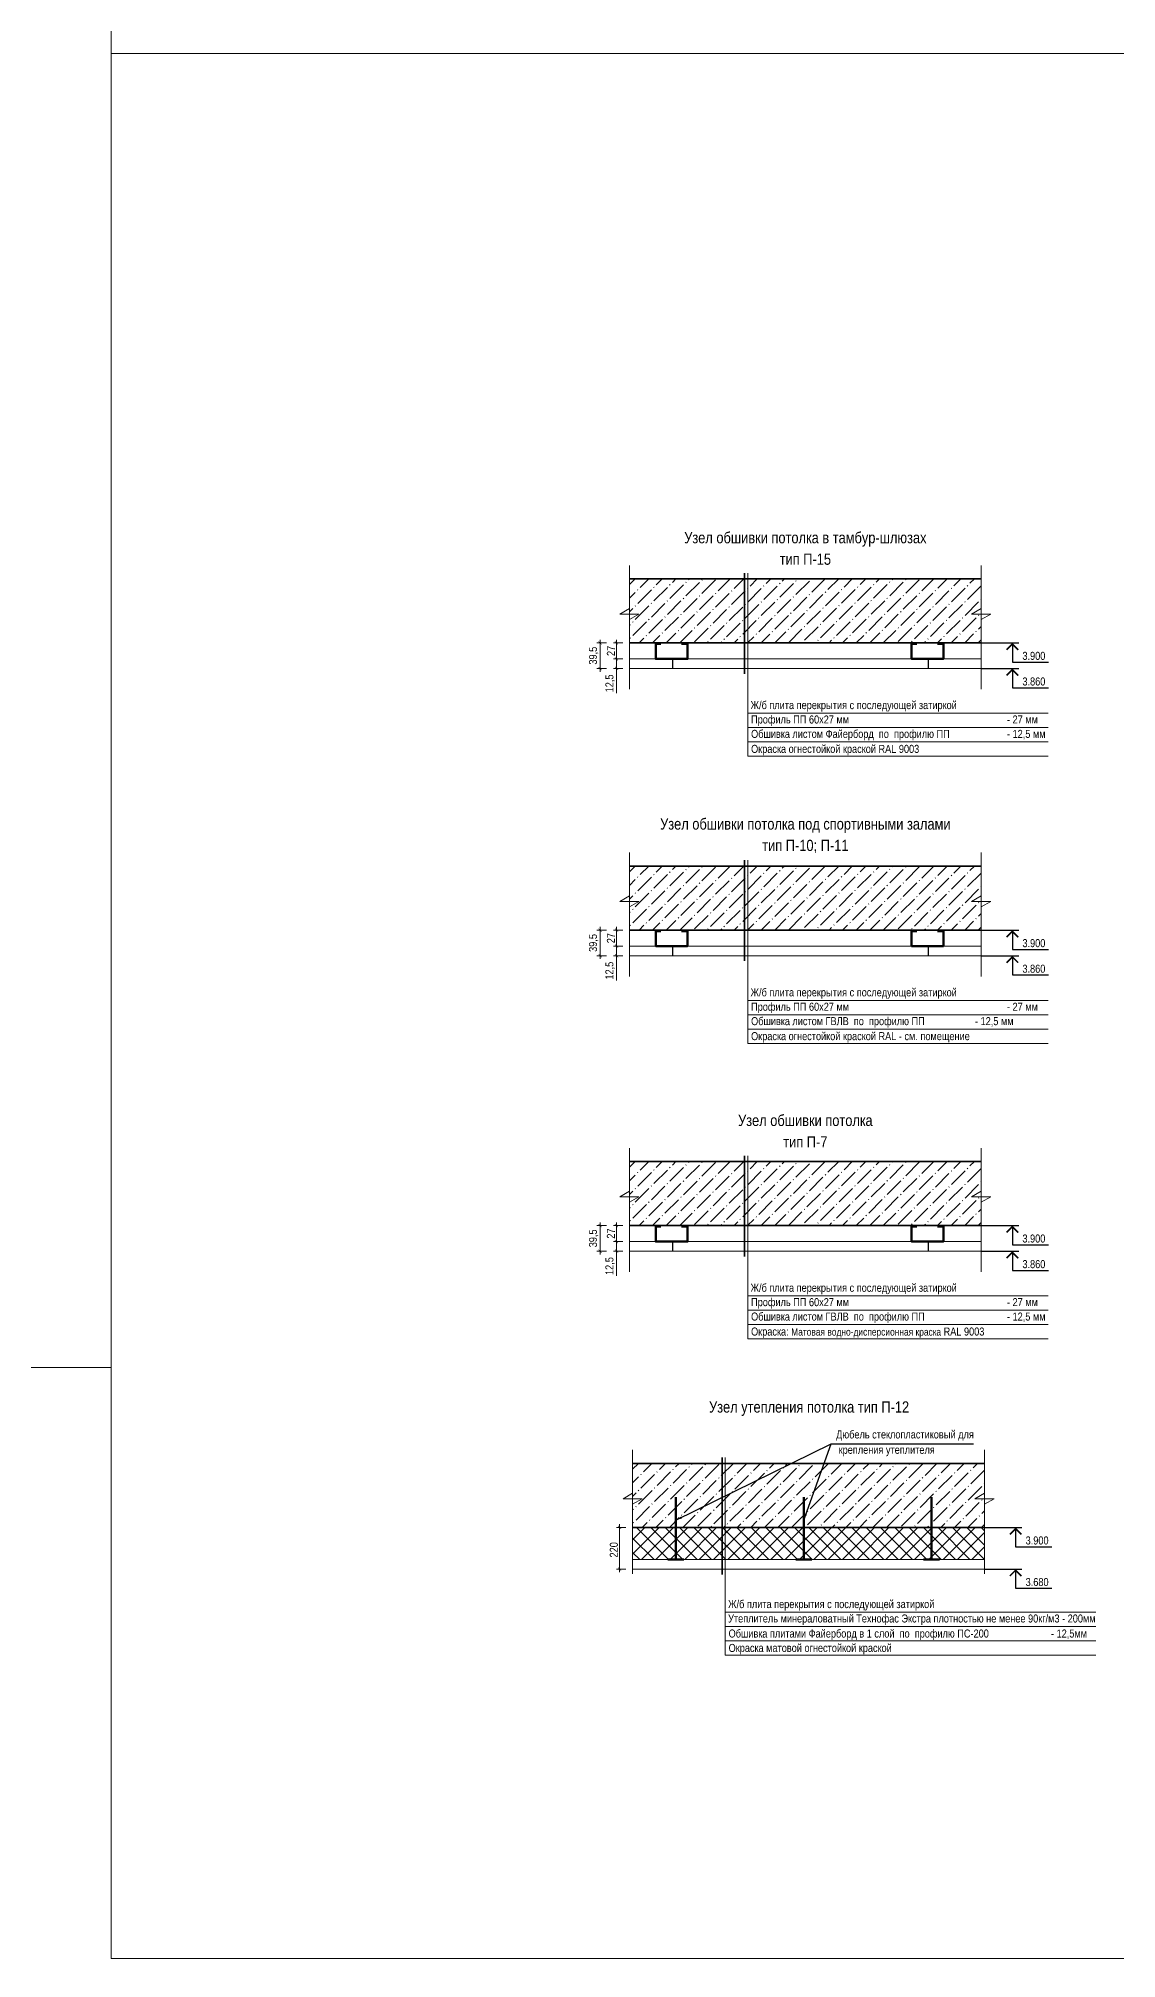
# Model space of a CAD drawing. Header units: millimetres. Extents: x -328335 to 1212475, y -208171 to 164144.
# Drawn here: x -134489 to -100776, y -205995 to -145996 of the extents above; entities that cross this region are included whole.
import ezdxf

# ---------------------------------------------------------------- set-up
doc = ezdxf.new("R2010")
doc.units = ezdxf.units.MM
doc.header["$LTSCALE"] = 0.5
doc.layers.get('Defpoints').update_dxf_attribs({"color": 140})
for name, color, linetype, lineweight in [('0.25', 1, 'Continuous', 25), ('АР_Стены ГКЛ', 1, 'Continuous', 15), ('АР_Стены ЖБ', 7, 'Continuous', 40), ('АР_Текст', 7, 'Continuous', 5), ('АР_Тонкая', 254, 'Continuous', 5), ('АР_Штриховка', 8, 'Continuous', 0), ('КМ_конструкции', 5, 'Continuous', 5), ('РД_Оси_размер', 8, 'Continuous', 0)]:
    doc.layers.add(name, color=color, linetype=linetype, lineweight=lineweight)
doc.layers.add('АР_Делит', color=120, linetype='Continuous', lineweight=0, plot=False)
doc.styles.add('style1', font='ARIALN.TTF')
doc.dimstyles.new('1-50', dxfattribs={"dimscale": 40, "dimtxt": 2.5, "dimasz": 2, "dimexe": 1.25, "dimexo": 0.625, "dimtad": 1, "dimdec": 0, "dimtxsty": 'style1', "dimblk": 'OBLIQUE', "dimcen": 2.5, "dimadec": 0, "dimazin": 1, "dimtfac": 1, "dimtdec": 0, "dimtmove": 0, "dimatfit": 3, "dimfxl": 1, "dimarcsym": 0})
doc.dimstyles.new('Dim100_ареал', dxfattribs={"dimscale": 100, "dimtxt": 2.5, "dimasz": 1, "dimexe": 1, "dimexo": 1, "dimgap": 0.5, "dimtad": 1, "dimzin": 12, "dimdsep": 46, "dimtxsty": 'style1', "dimblk": 'ARCHTICK', "dimcen": 1, "dimdle": 1, "dimaunit": 1, "dimadec": 0, "dimazin": 3, "dimtfac": 1, "dimtmove": 1, "dimatfit": 3, "dimldrblk": 'OPEN30', "dimfxl": 2, "dimfxlon": 1, "dimtolj": 1, "dimtzin": 0, "dimlwd": 5, "dimlwe": 5, "dimarcsym": 0})

# ---------------------------------------------------------------- blocks, each defined once
blk = doc.blocks.new('_ArchTick')
at = {"color": 0, "linetype": 'ByBlock', "const_width": 0.15}
blk.add_lwpolyline([(-0.5, -0.5), (0.5, 0.5)], dxfattribs=at)
blk = doc.blocks.new('*D372')
at = {"layer": 'Defpoints', "color": 0, "transparency": 16777216}
for p in [(-116010, -173860), (-116412, -174360), (-116010, -174360)]:
    blk.add_point(p, dxfattribs=at)
at = {"layer": 'РД_Оси_размер', "color": 0, "lineweight": 5, "transparency": 16777216}
for p, q in [((-116212, -173860), (-116512, -173860)), ((-116412, -173760), (-116412, -174460)), ((-116212, -174360), (-116512, -174360))]:
    blk.add_line(p, q, dxfattribs=at)
at = {"layer": 'РД_Оси_размер', "color": 0, "lineweight": 5, "transparency": 16777216, "xscale": 100, "yscale": 100, "zscale": 100}
for p, rotation in [((-116412, -173860), 90), ((-116412, -174360), 270)]:
    blk.add_blockref('_ArchTick', p, dxfattribs=dict(at, rotation=rotation))
at = {"layer": 'РД_Оси_размер', "color": 0, "transparency": 16777216, "insert": (-116588, -174110), "char_height": 250, "attachment_point": 5, "rotation": 90, "style": 'style1'}
blk.add_mtext('\\A1;27', dxfattribs=at)
blk = doc.blocks.new('_Open30')
at = {"color": 0, "linetype": 'ByBlock', "lineweight": -2}
for p, q in [((-1, 0.27), (0, 0)), ((0, 0), (-1, -0.27)), ((0, 0), (-1, 0))]:
    blk.add_line(p, q, dxfattribs=at)
blk = doc.blocks.new('*D373')
at = {"layer": 'Defpoints', "color": 0, "transparency": 16777216}
for p in [(-116010, -174360), (-116412, -174660), (-116010, -174660)]:
    blk.add_point(p, dxfattribs=at)
at = {"layer": 'РД_Оси_размер', "color": 0, "lineweight": 5, "transparency": 16777216}
for p, q in [((-116212, -174360), (-116512, -174360)), ((-116412, -174260), (-116412, -174760)), ((-116212, -174660), (-116512, -174660)), ((-116412, -175433), (-116412, -174660))]:
    blk.add_line(p, q, dxfattribs=at)
at = {"layer": 'РД_Оси_размер', "color": 0, "lineweight": 5, "transparency": 16777216, "xscale": 100, "yscale": 100, "zscale": 100}
for p, rotation in [((-116412, -174360), 90), ((-116412, -174660), 270)]:
    blk.add_blockref('_ArchTick', p, dxfattribs=dict(at, rotation=rotation))
at = {"layer": 'РД_Оси_размер', "color": 0, "transparency": 16777216, "insert": (-116612, -175126), "char_height": 250, "attachment_point": 5, "rotation": 90, "style": 'style1'}
blk.add_mtext('\\A1;12,5', dxfattribs=at)
blk = doc.blocks.new('*D374')
at = {"layer": 'Defpoints', "color": 0, "transparency": 16777216}
for p in [(-116925, -173860), (-116010, -173860), (-116010, -174660)]:
    blk.add_point(p, dxfattribs=at)
at = {"layer": 'РД_Оси_размер', "color": 0, "lineweight": 5, "transparency": 16777216}
for p, q in [((-116725, -173860), (-117025, -173860)), ((-116925, -174760), (-116925, -173760)), ((-116725, -174660), (-117025, -174660))]:
    blk.add_line(p, q, dxfattribs=at)
at = {"layer": 'РД_Оси_размер', "color": 0, "lineweight": 5, "transparency": 16777216, "xscale": 100, "yscale": 100, "zscale": 100}
for p, rotation in [((-116925, -173860), 90), ((-116925, -174660), 270)]:
    blk.add_blockref('_ArchTick', p, dxfattribs=dict(at, rotation=rotation))
at = {"layer": 'РД_Оси_размер', "color": 0, "transparency": 16777216, "insert": (-117126, -174260), "char_height": 250, "attachment_point": 5, "rotation": 90, "style": 'style1'}
blk.add_mtext('\\A1;39,5', dxfattribs=at)
blk = doc.blocks.new('*D375')
at = {"layer": 'Defpoints', "color": 0, "transparency": 16777216}
for p in [(-116412, -183590), (-116010, -183090), (-116010, -183590)]:
    blk.add_point(p, dxfattribs=at)
at = {"layer": 'РД_Оси_размер', "color": 0, "lineweight": 5, "transparency": 16777216}
for p, q in [((-116412, -182990), (-116412, -183690)), ((-116212, -183090), (-116512, -183090)), ((-116212, -183590), (-116512, -183590))]:
    blk.add_line(p, q, dxfattribs=at)
at = {"layer": 'РД_Оси_размер', "color": 0, "lineweight": 5, "transparency": 16777216, "xscale": 100, "yscale": 100, "zscale": 100}
for p, rotation in [((-116412, -183090), 90), ((-116412, -183590), 270)]:
    blk.add_blockref('_ArchTick', p, dxfattribs=dict(at, rotation=rotation))
at = {"layer": 'РД_Оси_размер', "color": 0, "transparency": 16777216, "insert": (-116588, -183340), "char_height": 250, "attachment_point": 5, "rotation": 90, "style": 'style1'}
blk.add_mtext('\\A1;27', dxfattribs=at)
blk = doc.blocks.new('*D376')
at = {"layer": 'Defpoints', "color": 0, "transparency": 16777216}
for p in [(-116010, -183590), (-116412, -183890), (-116010, -183890)]:
    blk.add_point(p, dxfattribs=at)
at = {"layer": 'РД_Оси_размер', "color": 0, "lineweight": 5, "transparency": 16777216}
for p, q in [((-116212, -183590), (-116512, -183590)), ((-116412, -183490), (-116412, -183990)), ((-116212, -183890), (-116512, -183890)), ((-116412, -184663), (-116412, -183890))]:
    blk.add_line(p, q, dxfattribs=at)
at = {"layer": 'РД_Оси_размер', "color": 0, "lineweight": 5, "transparency": 16777216, "xscale": 100, "yscale": 100, "zscale": 100}
for p, rotation in [((-116412, -183590), 90), ((-116412, -183890), 270)]:
    blk.add_blockref('_ArchTick', p, dxfattribs=dict(at, rotation=rotation))
at = {"layer": 'РД_Оси_размер', "color": 0, "transparency": 16777216, "insert": (-116612, -184356), "char_height": 250, "attachment_point": 5, "rotation": 90, "style": 'style1'}
blk.add_mtext('\\A1;12,5', dxfattribs=at)
blk = doc.blocks.new('*D377')
at = {"layer": 'Defpoints', "color": 0, "transparency": 16777216}
for p in [(-116925, -183090), (-116010, -183090), (-116010, -183890)]:
    blk.add_point(p, dxfattribs=at)
at = {"layer": 'РД_Оси_размер', "color": 0, "lineweight": 5, "transparency": 16777216}
for p, q in [((-116925, -183990), (-116925, -182990)), ((-116725, -183090), (-117025, -183090)), ((-116725, -183890), (-117025, -183890))]:
    blk.add_line(p, q, dxfattribs=at)
at = {"layer": 'РД_Оси_размер', "color": 0, "lineweight": 5, "transparency": 16777216, "xscale": 100, "yscale": 100, "zscale": 100}
for p, rotation in [((-116925, -183090), 90), ((-116925, -183890), 270)]:
    blk.add_blockref('_ArchTick', p, dxfattribs=dict(at, rotation=rotation))
at = {"layer": 'РД_Оси_размер', "color": 0, "transparency": 16777216, "insert": (-117126, -183490), "char_height": 250, "attachment_point": 5, "rotation": 90, "style": 'style1'}
blk.add_mtext('\\A1;39,5', dxfattribs=at)
blk = doc.blocks.new('*D378')
at = {"layer": 'Defpoints', "color": 0, "transparency": 16777216}
for p in [(-115910, -192524), (-116318, -193824), (-115910, -193824)]:
    blk.add_point(p, dxfattribs=at)
at = {"layer": 'РД_Оси_размер', "color": 0, "lineweight": 5, "transparency": 16777216}
for p, q in [((-116118, -192524), (-116418, -192524)), ((-116318, -192424), (-116318, -193924)), ((-116118, -193824), (-116418, -193824))]:
    blk.add_line(p, q, dxfattribs=at)
at = {"layer": 'РД_Оси_размер', "color": 0, "lineweight": 5, "transparency": 16777216, "xscale": 100, "yscale": 100, "zscale": 100}
for p, rotation in [((-116318, -192524), 90), ((-116318, -193824), 270)]:
    blk.add_blockref('_ArchTick', p, dxfattribs=dict(at, rotation=rotation))
at = {"layer": 'РД_Оси_размер', "color": 0, "transparency": 16777216, "insert": (-116496, -193222), "char_height": 250, "attachment_point": 5, "rotation": 90, "style": 'style1'}
blk.add_mtext('\\A1;220', dxfattribs=at)
blk = doc.blocks.new('_Oblique')
at = {"color": 0, "linetype": 'ByBlock', "lineweight": -2}
blk.add_line((-0.5, -0.5), (0.5, 0.5), dxfattribs=at)
blk = doc.blocks.new('*D379')
at = {"layer": 'Defpoints', "color": 0, "transparency": 16777216}
for p in [(-116010, -164884), (-116412, -165384), (-116010, -165384)]:
    blk.add_point(p, dxfattribs=at)
at = {"layer": 'РД_Оси_размер', "color": 0, "lineweight": 5, "transparency": 16777216}
for p, q in [((-116212, -164884), (-116512, -164884)), ((-116412, -164784), (-116412, -165484)), ((-116212, -165384), (-116512, -165384))]:
    blk.add_line(p, q, dxfattribs=at)
at = {"layer": 'РД_Оси_размер', "color": 0, "lineweight": 5, "transparency": 16777216, "xscale": 100, "yscale": 100, "zscale": 100}
for p, rotation in [((-116412, -164884), 90), ((-116412, -165384), 270)]:
    blk.add_blockref('_ArchTick', p, dxfattribs=dict(at, rotation=rotation))
at = {"layer": 'РД_Оси_размер', "color": 0, "transparency": 16777216, "insert": (-116588, -165134), "char_height": 250, "attachment_point": 5, "rotation": 90, "style": 'style1'}
blk.add_mtext('\\A1;27', dxfattribs=at)
blk = doc.blocks.new('*D380')
at = {"layer": 'Defpoints', "color": 0, "transparency": 16777216}
for p in [(-116010, -165384), (-116412, -165684), (-116010, -165684)]:
    blk.add_point(p, dxfattribs=at)
at = {"layer": 'РД_Оси_размер', "color": 0, "lineweight": 5, "transparency": 16777216}
for p, q in [((-116212, -165384), (-116512, -165384)), ((-116412, -165284), (-116412, -165784)), ((-116212, -165684), (-116512, -165684)), ((-116412, -166457), (-116412, -165684))]:
    blk.add_line(p, q, dxfattribs=at)
at = {"layer": 'РД_Оси_размер', "color": 0, "lineweight": 5, "transparency": 16777216, "xscale": 100, "yscale": 100, "zscale": 100}
for p, rotation in [((-116412, -165384), 90), ((-116412, -165684), 270)]:
    blk.add_blockref('_ArchTick', p, dxfattribs=dict(at, rotation=rotation))
at = {"layer": 'РД_Оси_размер', "color": 0, "transparency": 16777216, "insert": (-116612, -166150), "char_height": 250, "attachment_point": 5, "rotation": 90, "style": 'style1'}
blk.add_mtext('\\A1;12,5', dxfattribs=at)
blk = doc.blocks.new('*D381')
at = {"layer": 'Defpoints', "color": 0, "transparency": 16777216}
for p in [(-116925, -164884), (-116010, -164884), (-116010, -165684)]:
    blk.add_point(p, dxfattribs=at)
at = {"layer": 'РД_Оси_размер', "color": 0, "lineweight": 5, "transparency": 16777216}
for p, q in [((-116725, -164884), (-117025, -164884)), ((-116925, -165784), (-116925, -164784)), ((-116725, -165684), (-117025, -165684))]:
    blk.add_line(p, q, dxfattribs=at)
at = {"layer": 'РД_Оси_размер', "color": 0, "lineweight": 5, "transparency": 16777216, "xscale": 100, "yscale": 100, "zscale": 100}
for p, rotation in [((-116925, -164884), 90), ((-116925, -165684), 270)]:
    blk.add_blockref('_ArchTick', p, dxfattribs=dict(at, rotation=rotation))
at = {"layer": 'РД_Оси_размер', "color": 0, "transparency": 16777216, "insert": (-117126, -165284), "char_height": 250, "attachment_point": 5, "rotation": 90, "style": 'style1'}
blk.add_mtext('\\A1;39,5', dxfattribs=at)

msp = doc.modelspace()

# ---------------------------------------------------------------- hatches: boundary and pattern name
at = {"layer": 'АР_Штриховка', "lineweight": 0}
h = msp.add_hatch(dxfattribs=at)
h.set_pattern_fill('FP_5', color=256, scale=10, style=0, pattern_type=2)
h.set_pattern_definition([(45, (-126086.38, -189262.77), (77.7817, 502.0458), [600, -100, 20, -100])])
h.paths.add_polyline_path([(-105010.163, -164884.141), (-105010.163, -162884.141), (-116010.163, -162884.141), (-116010.163, -164884.141)], flags=0)
h = msp.add_hatch(dxfattribs=at)
h.set_pattern_fill('FP_5', color=256, scale=10, style=0, pattern_type=2)
h.set_pattern_definition([(45, (-126086.38, -198238.57), (77.7817, 502.0458), [600, -100, 20, -100])])
h.paths.add_polyline_path([(-105010.163, -173859.95), (-105010.163, -171859.95), (-116010.163, -171859.95), (-116010.163, -173859.95)], flags=0)
h = msp.add_hatch(dxfattribs=at)
h.set_pattern_fill('FP_5', color=256, scale=10, style=0, pattern_type=2)
h.set_pattern_definition([(45, (-126086.38, -207468.74), (77.7817, 502.0458), [600, -100, 20, -100])])
h.paths.add_polyline_path([(-105010.163, -183090.118), (-105010.163, -181090.118), (-116010.163, -181090.118), (-116010.163, -183090.118)], flags=0)
h = msp.add_hatch(dxfattribs=at)
h.set_pattern_fill('FP_5', color=256, scale=10, style=0, pattern_type=2)
h.set_pattern_definition([(45, (-125985.8, -216902.73), (77.7817, 502.0458), [600, -100, 20, -100])])
h.paths.add_polyline_path([(-104909.582, -192524.104), (-104909.582, -190524.104), (-115909.582, -190524.104), (-115909.582, -192524.104)], flags=0)
h = msp.add_hatch(dxfattribs=at)
h.set_pattern_fill('FP_6', color=256, scale=10, style=0, pattern_type=2)
h.set_pattern_definition([(45, (-125985.8, -216902.73), (-224.5064, 224.5064), []), (135, (-125985.8, -216902.73), (-224.5064, -224.5064), [])])
h.paths.add_polyline_path([(-104909.582, -193524.104), (-104909.582, -192524.104), (-115909.582, -192524.104), (-115909.582, -193524.104)])

# ---------------------------------------------------------------- linework, layer by layer
for p, q in [((-114663.246, -165384.141), (-114663.246, -165684.141)), ((-106663.246, -165384.141), (-106663.246, -165684.141)), ((-114663.246, -174359.95), (-114663.246, -174659.95)), ((-106663.246, -174359.95), (-106663.246, -174659.95)), ((-114663.246, -183590.118), (-114663.246, -183890.118)), ((-106663.246, -183590.118), (-106663.246, -183890.118))]:
    msp.add_line(p, q)
at = {"layer": '0.25', "color": 0}
for p, q in [((-105010.163, -164884.141), (-103837.89, -164884.141)), ((-104033.918, -164884.141), (-104033.918, -165484.141)), ((-104033.918, -165484.141), (-102904.621, -165484.141)), ((-105010.163, -165684.141), (-103837.89, -165684.141)), ((-104033.918, -165684.141), (-104033.918, -166284.141)), ((-104033.918, -166284.141), (-102904.621, -166284.141)), ((-105010.163, -173859.95), (-103837.89, -173859.95)), ((-104033.918, -173859.95), (-104033.918, -174459.95)), ((-104033.918, -174459.95), (-102904.621, -174459.95)), ((-105010.163, -174659.95), (-103837.89, -174659.95)), ((-104033.918, -174659.95), (-104033.918, -175259.95)), ((-104033.918, -175259.95), (-102904.621, -175259.95)), ((-105010.163, -183090.118), (-103837.89, -183090.118)), ((-104033.918, -183090.118), (-104033.918, -183690.118)), ((-105010.163, -183890.118), (-103837.89, -183890.118)), ((-104033.918, -183690.118), (-102904.621, -183690.118)), ((-104033.918, -183890.118), (-104033.918, -184490.118)), ((-104033.918, -184490.118), (-102904.621, -184490.118)), ((-104909.582, -192524.104), (-103737.309, -192524.104)), ((-103933.337, -192524.104), (-103933.337, -193124.104)), ((-103933.337, -193124.104), (-102804.04, -193124.104)), ((-104909.582, -193824.104), (-103737.309, -193824.104)), ((-103933.337, -193824.104), (-103933.337, -194424.104)), ((-103933.337, -194424.104), (-102804.04, -194424.104))]:
    msp.add_line(p, q, dxfattribs=at)
at = {"layer": '0.25', "color": 0, "const_width": 50}
for points in [[(-103851.596, -165101.818), (-104033.918, -164919.496), (-104216.241, -165101.818)], [(-103851.596, -165901.818), (-104033.918, -165719.496), (-104216.241, -165901.818)], [(-103851.596, -174077.627), (-104033.918, -173895.305), (-104216.241, -174077.627)], [(-103851.596, -174877.627), (-104033.918, -174695.305), (-104216.241, -174877.627)], [(-103851.596, -183307.795), (-104033.918, -183125.473), (-104216.241, -183307.795)], [(-103851.596, -184107.795), (-104033.918, -183925.473), (-104216.241, -184107.795)], [(-103751.015, -192741.782), (-103933.337, -192559.46), (-104115.66, -192741.782)], [(-103751.015, -194041.782), (-103933.337, -193859.46), (-104115.66, -194041.782)]]:
    msp.add_lwpolyline(points, dxfattribs=at)
at = {"layer": 'АР_Делит'}
msp.add_line((116167.583, -146463.668), (-132213.713, -146463.668), dxfattribs=at)
msp.add_lwpolyline([(-132213.713, -64293.844), (-257380.551, -64293.844), (-257380.551, -187525.711), (-132213.713, -187525.711)], close=True, dxfattribs=at)
at = {"layer": 'АР_Делит', "lineweight": 0}
msp.add_lwpolyline([(-132213.713, -64293.844), (228906.764, -64293.844), (228906.764, -205994.742), (-132213.713, -205994.742)], close=True, dxfattribs=at)
at = {"layer": 'АР_Стены ГКЛ'}
for points in [[(-116010.163, -165384.141), (-105010.163, -165384.141), (-105010.163, -165684.141), (-116010.163, -165684.141)], [(-116010.163, -174359.95), (-105010.163, -174359.95), (-105010.163, -174659.95), (-116010.163, -174659.95)], [(-116010.163, -183590.118), (-105010.163, -183590.118), (-105010.163, -183890.118), (-116010.163, -183890.118)], [(-115909.582, -193524.104), (-104909.582, -193524.104), (-104909.582, -193824.104), (-115909.582, -193824.104)]]:
    msp.add_lwpolyline(points, close=True, dxfattribs=at)
at = {"layer": 'АР_Стены ЖБ', "lineweight": 35}
for p, q in [((-116010.163, -162884.141), (-105010.163, -162884.141)), ((-116010.163, -164884.141), (-105010.163, -164884.141)), ((-116010.163, -171859.95), (-105010.163, -171859.95)), ((-116010.163, -173859.95), (-105010.163, -173859.95)), ((-116010.163, -181090.118), (-105010.163, -181090.118)), ((-116010.163, -183090.118), (-105010.163, -183090.118)), ((-115909.582, -190524.104), (-104909.582, -190524.104)), ((-115909.582, -192524.104), (-104909.582, -192524.104))]:
    msp.add_line(p, q, dxfattribs=at)
at = {"layer": 'АР_Текст', "lineweight": 35}
for points in [[(-112409.195, -165846.12), (-112409.195, -162702.12)], [(-112409.195, -174821.928), (-112409.195, -171677.928)], [(-112409.195, -184052.097), (-112409.195, -180908.097)], [(-113112.116, -193990.576), (-113112.116, -190342.083)]]:
    msp.add_lwpolyline(points, dxfattribs=at)
at = {"layer": 'АР_Текст', "ltscale": 0.5}
for points in [[(-112310.702, -168428.12), (-112310.702, -162702.12)], [(-102913.694, -167078.12), (-112310.702, -167078.12)], [(-102913.694, -167528.12), (-112310.702, -167528.12)], [(-102913.694, -167978.12), (-112310.702, -167978.12)], [(-102913.694, -168428.12), (-112310.702, -168428.12)], [(-112310.702, -177403.928), (-112310.702, -171677.928)], [(-102913.694, -176053.928), (-112310.702, -176053.928)], [(-102913.694, -176503.928), (-112310.702, -176503.928)], [(-102913.694, -176953.928), (-112310.702, -176953.928)], [(-102913.694, -177403.928), (-112310.702, -177403.928)], [(-112310.702, -186634.097), (-112310.702, -180908.097)], [(-102913.694, -185284.097), (-112310.702, -185284.097)], [(-102913.694, -185734.097), (-112310.702, -185734.097)], [(-102913.694, -186184.097), (-112310.702, -186184.097)], [(-102913.694, -186634.097), (-112310.702, -186634.097)], [(-101422.079, -196518.083), (-113013.624, -196518.083), (-113013.624, -190342.083)], [(-101422.079, -195168.083), (-113013.624, -195168.083)], [(-101422.079, -195618.083), (-113013.624, -195618.083)], [(-101422.079, -196068.083), (-113013.624, -196068.083)]]:
    msp.add_lwpolyline(points, dxfattribs=at)
at = {"layer": 'АР_Тонкая'}
for p, q in [((-116010.163, -164884.141), (-116010.163, -165384.141)), ((-105010.163, -165384.141), (-105010.163, -164884.141)), ((-116010.163, -165384.141), (-105010.163, -165384.141)), ((-116010.163, -173859.95), (-116010.163, -174359.95)), ((-105010.163, -174359.95), (-105010.163, -173859.95)), ((-116010.163, -174359.95), (-105010.163, -174359.95)), ((-116010.163, -183090.118), (-116010.163, -183590.118)), ((-116010.163, -183590.118), (-105010.163, -183590.118)), ((-105010.163, -183590.118), (-105010.163, -183090.118)), ((-115909.582, -192524.104), (-115909.582, -193024.104)), ((-104909.582, -193024.104), (-104909.582, -192524.104)), ((-115909.582, -193524.104), (-104909.582, -193524.104))]:
    msp.add_line(p, q, dxfattribs=at)
for points in [[(-116010.163, -162460.936), (-116010.163, -163810.936), (-116310.163, -163984.141), (-115710.163, -163984.141), (-116010.163, -164157.346), (-116010.163, -166334.141)], [(-105010.163, -162460.936), (-105010.163, -163810.936), (-105310.163, -163984.141), (-104710.163, -163984.141), (-105010.163, -164157.346), (-105010.163, -166334.141)], [(-116010.163, -171436.745), (-116010.163, -172786.745), (-116310.163, -172959.95), (-115710.163, -172959.95), (-116010.163, -173133.155), (-116010.163, -175309.95)], [(-105010.163, -171436.745), (-105010.163, -172786.745), (-105310.163, -172959.95), (-104710.163, -172959.95), (-105010.163, -173133.155), (-105010.163, -175309.95)], [(-116010.163, -180666.913), (-116010.163, -182016.913), (-116310.163, -182190.118), (-115710.163, -182190.118), (-116010.163, -182363.323), (-116010.163, -184540.118)], [(-105010.163, -180666.913), (-105010.163, -182016.913), (-105310.163, -182190.118), (-104710.163, -182190.118), (-105010.163, -182363.323), (-105010.163, -184540.118)], [(-115909.582, -190100.899), (-115909.582, -191450.899), (-116209.582, -191624.104), (-115609.582, -191624.104), (-115909.582, -191797.309), (-115909.582, -193974.104)], [(-104909.582, -190100.899), (-104909.582, -191450.899), (-105209.582, -191624.104), (-104609.582, -191624.104), (-104909.582, -191797.309), (-104909.582, -193974.104)]]:
    msp.add_lwpolyline(points, dxfattribs=at)
for points in [[(-105010.163, -164884.141), (-105010.163, -162884.141), (-116010.163, -162884.141), (-116010.163, -164884.141)], [(-105010.163, -173859.95), (-105010.163, -171859.95), (-116010.163, -171859.95), (-116010.163, -173859.95)], [(-105010.163, -183090.118), (-105010.163, -181090.118), (-116010.163, -181090.118), (-116010.163, -183090.118)], [(-104909.582, -192524.104), (-104909.582, -190524.104), (-115909.582, -190524.104), (-115909.582, -192524.104)]]:
    msp.add_lwpolyline(points, close=True, dxfattribs=at)
at = {"layer": 'КМ_конструкции', "lineweight": 50}
for p, q in [((-114559.582, -193524.104), (-114559.582, -191574.104)), ((-110559.582, -193524.104), (-110559.582, -191574.104)), ((-106559.582, -193524.104), (-106559.582, -191574.104))]:
    msp.add_line(p, q, dxfattribs=at)
at = {"layer": 'КМ_конструкции', "lineweight": 70}
for p, q in [((-114809.582, -193524.104), (-114309.582, -193524.104)), ((-110809.582, -193524.104), (-110309.582, -193524.104)), ((-106809.582, -193524.104), (-106309.582, -193524.104))]:
    msp.add_line(p, q, dxfattribs=at)
for points in [[(-115026.645, -164913.708), (-115184.193, -164913.708), (-115184.193, -165384.141), (-114191.65, -165384.141), (-114191.65, -164914.274), (-114380.745, -164914.274)], [(-107026.645, -164913.708), (-107184.193, -164913.708), (-107184.193, -165384.141), (-106191.65, -165384.141), (-106191.65, -164914.274), (-106380.745, -164914.274)], [(-115026.645, -173889.517), (-115184.193, -173889.517), (-115184.193, -174359.95), (-114191.65, -174359.95), (-114191.65, -173890.083), (-114380.745, -173890.083)], [(-107026.645, -173889.517), (-107184.193, -173889.517), (-107184.193, -174359.95), (-106191.65, -174359.95), (-106191.65, -173890.083), (-106380.745, -173890.083)], [(-115026.645, -183119.685), (-115184.193, -183119.685), (-115184.193, -183590.118), (-114191.65, -183590.118), (-114191.65, -183120.251), (-114380.745, -183120.251)], [(-107026.645, -183119.685), (-107184.193, -183119.685), (-107184.193, -183590.118), (-106191.65, -183590.118), (-106191.65, -183120.251), (-106380.745, -183120.251)]]:
    msp.add_lwpolyline(points, dxfattribs=at)

# ---------------------------------------------------------------- texts
at = {"layer": '0.25', "color": 0, "char_height": 250, "width": 16419.73819, "attachment_point": 1, "line_spacing_factor": 1.149209, "style": 'style1'}
for s, insert in [('3.900', (-103721.14, -165164.12)), ('3.860', (-103721.14, -165964.12)), ('3.900', (-103721.14, -174139.928)), ('3.860', (-103721.14, -174939.928)), ('3.900', (-103721.14, -183370.097)), ('3.860', (-103721.14, -184170.097)), ('3.900', (-103620.559, -192804.083)), ('3.680', (-103620.559, -194104.083))]:
    msp.add_mtext(s, dxfattribs=dict(at, insert=insert))
at = {"layer": 'АР_Текст', "color": 0, "char_height": 350, "attachment_point": 5, "line_spacing_factor": 1.149209, "style": 'style1'}
for s, insert, width in [('\\pxqc;Узел обшивки потолка в тамбур-шлюзах \\Pтип П-15', (-110508.583, -161933.723), 11022.58356), ('\\pxqc;Узел обшивки потолка под спортивными залами \\Pтип П-10; П-11', (-110508.583, -170909.532), 11022.58356), ('\\pxqc;Узел обшивки потолка \\Pтип П-7', (-110508.583, -180139.7), 11022.58356), ('\\pxqc;Узел утепления потолка тип П-12', (-110391.351, -188810.672), 10902.871)]:
    msp.add_mtext(s, dxfattribs=dict(at, insert=insert, width=width))
at = {"layer": 'АР_Текст', "char_height": 250, "style": 'style1'}
for s, width, heights, insert, attachment_point in [('\\pxt26;Ж/б плита перекрытия с последующей затиркой             ', 8533.01503, [889.758], (-112220.702, -167028.12), 7), ('Профиль ПП 60х27 мм^I^I^I^I^I- 27 мм', 12527.77177, [0], (-112204.937, -167477.793), 7), ('Обшивка листом Файерборд  по  профилю ПП^I^I- 12,5 мм', 10021.75912, [0], (-112204.937, -167927.793), 7), ('Окраска огнестойкой краской RAL 9003^I^I^I^I^I', 9998.54423, [1196.282], (-112204.937, -168071.043), 1), ('\\pxt26;Ж/б плита перекрытия с последующей затиркой             ', 8533.01503, [889.758], (-112220.702, -176003.928), 7), ('Профиль ПП 60х27 мм^I^I^I^I^I- 27 мм', 12527.77177, [0], (-112204.937, -176453.602), 7), ('Обшивка листом ГВЛВ  по  профилю ПП^I^I- 12,5 мм', 10021.75912, [0], (-112204.937, -176903.602), 7), ('Окраска огнестойкой краской RAL - см. помещение^I^I^I^I^I', 9998.54423, [1196.282], (-112204.937, -177046.852), 1), ('\\pxt26;Ж/б плита перекрытия с последующей затиркой             ', 8533.01503, [889.758], (-112220.702, -185234.097), 7), ('Профиль ПП 60х27 мм^I^I^I^I^I- 27 мм', 12527.77177, [0], (-112204.937, -185683.77), 7), ('Обшивка листом ГВЛВ  по  профилю ПП^I^I^I- 12,5 мм', 10021.75912, [0], (-112204.937, -186133.77), 7), ('Окраска: {\\H0.91667x;Матовая водно-дисперсионная краска} RAL 9003^I^I^I^I^I', 9998.54423, [1196.282], (-112204.937, -186277.02), 1), ('\\pxt26;Ж/б плита перекрытия с последующей затиркой             ', 8533.01503, [0], (-112923.624, -195118.083), 7), ('\\pxt9;Обшивка плитами Файерборд в 1 слой  по  профилю ПС-200^I^I - 12,5мм', 11986.6175, [0], (-112907.859, -196038.006), 7), ('\\pxt9;Окраска матовой огнестойкой краской', 11986.6175, [0], (-112907.859, -196488.006), 7)]:
    msp.add_mtext_dynamic_manual_height_columns(s, width=width, gutter_width=1250, heights=heights, dxfattribs=dict(at, insert=insert, attachment_point=attachment_point))
at = {"layer": 'АР_Текст', "lineweight": 25, "insert": (-109546.828, -189492.083), "char_height": 250, "width": 16419.73819, "attachment_point": 1, "line_spacing_factor": 1.149209, "style": 'style1'}
msp.add_mtext('Дюбель стеклопластиковый для\\P крепления утеплителя', dxfattribs=at)
at = {"layer": 'АР_Текст', "insert": (-112923.624, -195568.083), "char_height": 250, "width": 19248.03006, "attachment_point": 7, "style": 'style1'}
msp.add_mtext('\\pxt32;Утеплитель минераловатный{\\H0.91667x; \\H1.09091x;Технофас Экстра плотностью не менее 90кг/м3 - 200мм}', dxfattribs=at)

# ---------------------------------------------------------------- dimensions: what is measured, and where the dimension line sits
at = {"layer": 'РД_Оси_размер'}
for base, p1, p2, picture, middle in [((-116925.361, -164884.141), (-116010.163, -165684.141), (-116010.163, -164884.141), '*D381', (-117125.6, -165284.141)), ((-116925.361, -173859.95), (-116010.163, -174659.95), (-116010.163, -173859.95), '*D374', (-117125.6, -174259.95)), ((-116925.361, -183090.118), (-116010.163, -183890.118), (-116010.163, -183090.118), '*D377', (-117125.6, -183490.118))]:
    dim = msp.add_linear_dim(base=base, p1=p1, p2=p2, angle=90, text='39,5', dimstyle='Dim100_ареал', dxfattribs=at)
    dim.commit()
    dim.dimension.update_dxf_attribs({"geometry": picture, "text_midpoint": middle})
for base, p1, p2, text, picture, middle in [((-116412.162, -165384.141), (-116010.163, -164884.141), (-116010.163, -165384.141), '27', '*D379', (-116412.162, -165134.141)), ((-116412.162, -165684.141), (-116010.163, -165384.141), (-116010.163, -165684.141), '12,5', '*D380', (-116311.706, -166149.989)), ((-116412.162, -174359.95), (-116010.163, -173859.95), (-116010.163, -174359.95), '27', '*D372', (-116412.162, -174109.95)), ((-116412.162, -174659.95), (-116010.163, -174359.95), (-116010.163, -174659.95), '12,5', '*D373', (-116311.706, -175125.798)), ((-116412.162, -183590.118), (-116010.163, -183090.118), (-116010.163, -183590.118), '27', '*D375', (-116412.162, -183340.118)), ((-116412.162, -183890.118), (-116010.163, -183590.118), (-116010.163, -183890.118), '12,5', '*D376', (-116311.706, -184355.966)), ((-116318.496, -193824.104), (-115909.582, -192524.104), (-115909.582, -193824.104), '220', '*D378', (-116318.496, -193221.743))]:
    dim = msp.add_linear_dim(base=base, p1=p1, p2=p2, angle=90, text=text, dimstyle='Dim100_ареал', dxfattribs=at)
    dim.commit()
    dim.dimension.update_dxf_attribs({"geometry": picture, "text_midpoint": middle, "dimtype": 160})

# ---------------------------------------------------------------- leaders
at = {"layer": 'АР_Текст', "ltscale": 0.5}
for points in [[(-114559.582, -192299.104), (-109704.194, -189912.083), (-106370.218, -189912.083)], [(-110559.582, -192299.104), (-109704.194, -189912.083), (-105246.217, -189912.083)]]:
    msp.add_leader(points, dimstyle='1-50', override={"dimscale": 1, "dimasz": 200, "dimtad": 0}, dxfattribs=at)

doc.saveas('drawing.dxf')
